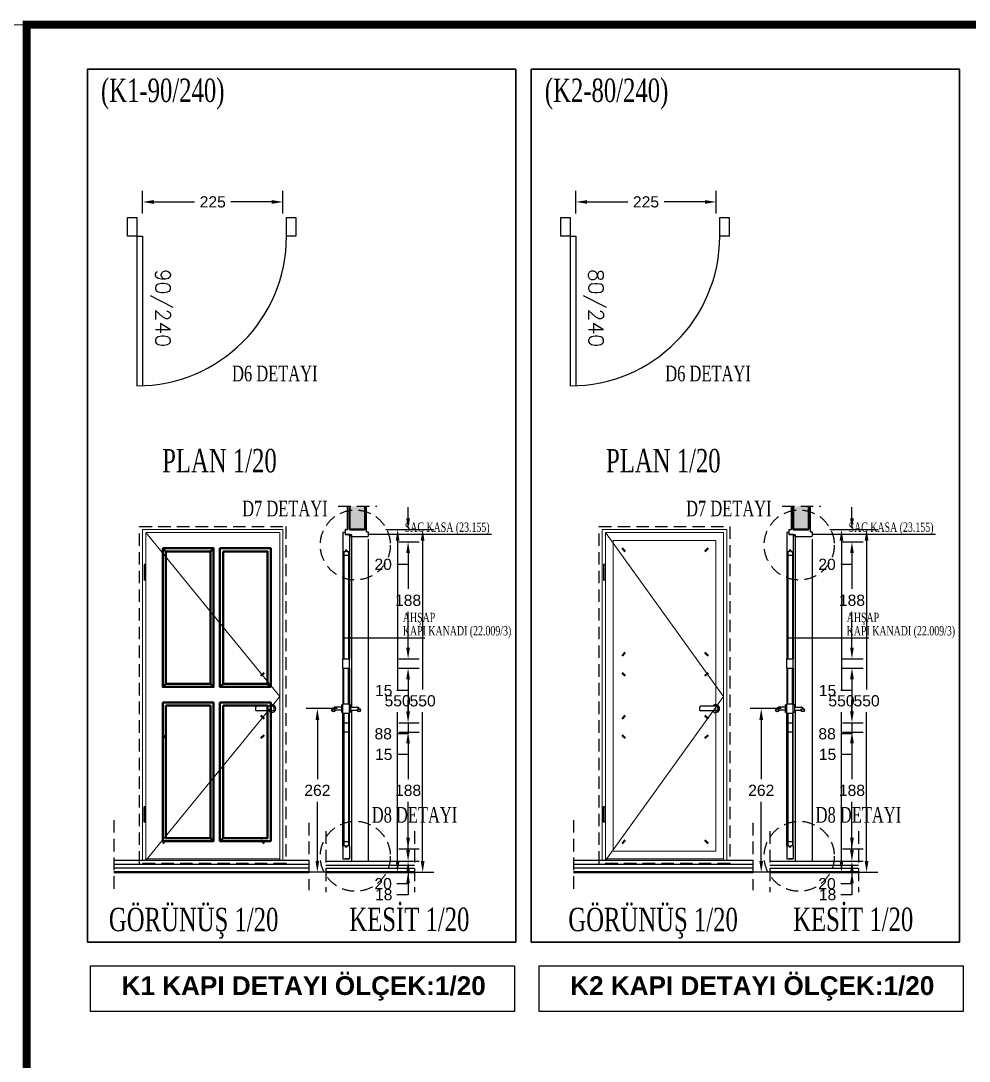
# Model space of a CAD drawing. Header units: millimetres. Extents: x 14753 to 45183, y 5640 to 19518.
# Drawn here: x 39026 to 40244, y 18182 to 19518 of the extents above; entities that cross this region are included whole.
import ezdxf
from ezdxf.enums import TextEntityAlignment as Align

# ---------------------------------------------------------------- set-up
doc = ezdxf.new("R2010")
doc.units = ezdxf.units.MM
doc.linetypes.add('HIDDEN', pattern=[0.375, 0.25, -0.125])
for name, color, linetype in [('5', 5, 'HIDDEN'), ('9', 9, 'Continuous'), ('AY', 7, 'Continuous'), ('HIDDE', 124, 'HIDDEN'), ('KAPEN', 3, 'Continuous'), ('kapı', 11, 'Continuous'), ('kesit3', 93, 'Continuous'), ('pencere', 2, 'Continuous'), ('s3', 253, 'Continuous'), ('seramik', 142, 'Continuous'), ('SIVA', 8, 'Continuous'), ('YAzı', 7, 'Continuous')]:
    doc.layers.add(name, color=color, linetype=linetype)
for name, color, linetype, lineweight in [('CERCEVE', 66, 'Continuous', 0), ('Kolon', 30, 'Continuous', 50), ('NOKTA', 30, 'Continuous', 0), ('OLCU', 8, 'Continuous', 25), ('TEFRIS', 253, 'Continuous', 5), ('Çerçeve', 158, 'Continuous', 50)]:
    doc.layers.add(name, color=color, linetype=linetype, lineweight=lineweight)
doc.styles.add('MTX03', font='arialbd.ttf')
doc.styles.add('OLCU', font='romans.shx')
doc.styles.add('ROMANTUR', font='times.ttf', dxfattribs={"width": 0.7})
doc.styles.get("Standard").update_dxf_attribs({"font": 'arial.ttf'})
doc.dimstyles.get("Standard").update_dxf_attribs({"dimtxt": 0.18, "dimasz": 0.18, "dimexe": 0.18, "dimexo": 0.0625, "dimgap": 0.09, "dimtad": 0, "dimtih": 1, "dimtoh": 1, "dimdec": 4, "dimzin": 0, "dimdsep": 46, "dimtxsty": 'Standard', "dimcen": 0.09, "dimadec": 0, "dimazin": 0, "dimtfac": 1, "dimtdec": 4, "dimtofl": 0, "dimtmove": 0, "dimatfit": 3, "dimfxl": 1, "dimtolj": 1, "dimtzin": 0, "dimarcsym": 0})

# ---------------------------------------------------------------- blocks, each defined once
blk = doc.blocks.new('*D529')
at = {"layer": 'Defpoints', "color": 0, "transparency": 16777216}
for p in [(18.235, 12.991), (15.985, 12.741), (18.235, 12.741)]:
    blk.add_point(p, dxfattribs=at)
at = {"layer": 'OLCU', "color": 0, "lineweight": -2, "transparency": 16777216}
for p, q in [((15.985, 12.803), (15.985, 13.171)), ((18.235, 12.803), (18.235, 13.171)), ((16.165, 12.991), (16.819, 12.991)), ((18.055, 12.991), (17.402, 12.991))]:
    blk.add_line(p, q, dxfattribs=at)
at = {"layer": 'OLCU', "color": 0, "transparency": 16777216}
for points in [[(16.165, 13.021), (16.165, 12.961), (15.985, 12.991)], [(18.055, 13.021), (18.055, 12.961), (18.235, 12.991)]]:
    blk.add_solid(points, dxfattribs=at)
at = {"layer": 'OLCU', "color": 5, "transparency": 16777216, "insert": (17.11, 12.991), "char_height": 0.18, "attachment_point": 5}
blk.add_mtext('\\A1;225', dxfattribs=at)
blk = doc.blocks.new('*D530')
at = {"layer": 'Defpoints', "color": 0, "transparency": 16777216}
for p in [(19.341, 4.86), (18.96, 2.235), (19.341, 2.235)]:
    blk.add_point(p, dxfattribs=at)
at = {"layer": 'OLCU', "color": 0, "lineweight": -2, "transparency": 16777216}
for p, q in [((19.278, 4.86), (18.78, 4.86)), ((18.96, 4.68), (18.96, 3.73)), ((18.96, 2.415), (18.96, 3.366)), ((19.278, 2.235), (18.78, 2.235))]:
    blk.add_line(p, q, dxfattribs=at)
at = {"layer": 'OLCU', "color": 0, "transparency": 16777216}
for points in [[(18.93, 4.68), (18.99, 4.68), (18.96, 4.86)], [(18.93, 2.415), (18.99, 2.415), (18.96, 2.235)]]:
    blk.add_solid(points, dxfattribs=at)
at = {"layer": 'OLCU', "color": 5, "transparency": 16777216, "insert": (18.96, 3.548), "char_height": 0.18, "attachment_point": 5}
blk.add_mtext('\\A1;262', dxfattribs=at)
blk = doc.blocks.new('*D531')
at = {"layer": 'Defpoints', "color": 0, "transparency": 16777216}
for p in [(20.204, 7.735), (20.204, 7.535), (20.416, 7.535)]:
    blk.add_point(p, dxfattribs=at)
at = {"layer": 'OLCU', "color": 0, "lineweight": -2, "transparency": 16777216}
for p, q in [((20.416, 7.915), (20.416, 8.095)), ((20.266, 7.735), (20.596, 7.735)), ((20.266, 7.535), (20.596, 7.535)), ((20.416, 7.355), (20.416, 7.175)), ((20.416, 7.175), (20.236, 7.175))]:
    blk.add_line(p, q, dxfattribs=at)
at = {"layer": 'OLCU', "color": 0, "transparency": 16777216}
for points in [[(20.386, 7.915), (20.446, 7.915), (20.416, 7.735)], [(20.386, 7.355), (20.446, 7.355), (20.416, 7.535)]]:
    blk.add_solid(points, dxfattribs=at)
at = {"layer": 'OLCU', "color": 5, "transparency": 16777216, "insert": (20.016, 7.175), "char_height": 0.18, "attachment_point": 5}
blk.add_mtext('\\A1;20', dxfattribs=at)
blk = doc.blocks.new('*D532')
at = {"layer": 'Defpoints', "color": 0, "transparency": 16777216}
for p in [(20.204, 7.535), (20.204, 5.66), (20.416, 5.66)]:
    blk.add_point(p, dxfattribs=at)
at = {"layer": 'OLCU', "color": 0, "lineweight": -2, "transparency": 16777216}
for p, q in [((20.266, 7.535), (20.596, 7.535)), ((20.416, 7.355), (20.416, 6.78)), ((20.416, 5.84), (20.416, 6.416)), ((20.266, 5.66), (20.596, 5.66))]:
    blk.add_line(p, q, dxfattribs=at)
at = {"layer": 'OLCU', "color": 0, "transparency": 16777216}
for points in [[(20.386, 7.355), (20.446, 7.355), (20.416, 7.535)], [(20.386, 5.84), (20.446, 5.84), (20.416, 5.66)]]:
    blk.add_solid(points, dxfattribs=at)
at = {"layer": 'OLCU', "color": 5, "transparency": 16777216, "insert": (20.416, 6.598), "char_height": 0.18, "attachment_point": 5}
blk.add_mtext('\\A1;188', dxfattribs=at)
blk = doc.blocks.new('*D533')
at = {"layer": 'Defpoints', "color": 0, "transparency": 16777216}
for p in [(20.204, 5.51), (20.204, 4.635), (20.416, 4.635)]:
    blk.add_point(p, dxfattribs=at)
at = {"layer": 'OLCU', "color": 0, "lineweight": -2, "transparency": 16777216}
for p, q in [((20.266, 5.51), (20.596, 5.51)), ((20.416, 5.33), (20.416, 4.815)), ((20.266, 4.635), (20.596, 4.635)), ((20.416, 4.635), (20.416, 4.455)), ((20.416, 4.455), (20.236, 4.455))]:
    blk.add_line(p, q, dxfattribs=at)
at = {"layer": 'OLCU', "color": 0, "transparency": 16777216}
for points in [[(20.386, 5.33), (20.446, 5.33), (20.416, 5.51)], [(20.386, 4.815), (20.446, 4.815), (20.416, 4.635)]]:
    blk.add_solid(points, dxfattribs=at)
at = {"layer": 'OLCU', "color": 5, "transparency": 16777216, "insert": (20.017, 4.455), "char_height": 0.18, "attachment_point": 5}
blk.add_mtext('\\A1;88', dxfattribs=at)
blk = doc.blocks.new('*D534')
at = {"layer": 'Defpoints', "color": 0, "transparency": 16777216}
for p in [(20.204, 4.635), (20.204, 4.485), (20.416, 4.485)]:
    blk.add_point(p, dxfattribs=at)
at = {"layer": 'OLCU', "color": 0, "lineweight": -2, "transparency": 16777216}
for p, q in [((20.416, 4.815), (20.416, 4.995)), ((20.266, 4.635), (20.596, 4.635)), ((20.266, 4.485), (20.596, 4.485)), ((20.416, 4.305), (20.416, 4.125)), ((20.416, 4.125), (20.236, 4.125))]:
    blk.add_line(p, q, dxfattribs=at)
at = {"layer": 'OLCU', "color": 0, "transparency": 16777216}
for points in [[(20.386, 4.815), (20.446, 4.815), (20.416, 4.635)], [(20.386, 4.305), (20.446, 4.305), (20.416, 4.485)]]:
    blk.add_solid(points, dxfattribs=at)
at = {"layer": 'OLCU', "color": 5, "transparency": 16777216, "insert": (20.025, 4.125), "char_height": 0.18, "attachment_point": 5}
blk.add_mtext('\\A1;15', dxfattribs=at)
blk = doc.blocks.new('*D535')
at = {"layer": 'Defpoints', "color": 0, "transparency": 16777216}
for p in [(20.204, 4.485), (20.204, 2.61), (20.416, 2.61)]:
    blk.add_point(p, dxfattribs=at)
at = {"layer": 'OLCU', "color": 0, "lineweight": -2, "transparency": 16777216}
for p, q in [((20.266, 4.485), (20.596, 4.485)), ((20.416, 4.305), (20.416, 3.73)), ((20.416, 2.79), (20.416, 3.366)), ((20.266, 2.61), (20.596, 2.61))]:
    blk.add_line(p, q, dxfattribs=at)
at = {"layer": 'OLCU', "color": 0, "transparency": 16777216}
for points in [[(20.386, 4.305), (20.446, 4.305), (20.416, 4.485)], [(20.386, 2.79), (20.446, 2.79), (20.416, 2.61)]]:
    blk.add_solid(points, dxfattribs=at)
at = {"layer": 'OLCU', "color": 5, "transparency": 16777216, "insert": (20.416, 3.548), "char_height": 0.18, "attachment_point": 5}
blk.add_mtext('\\A1;188', dxfattribs=at)
blk = doc.blocks.new('*D536')
at = {"layer": 'Defpoints', "color": 0, "transparency": 16777216}
for p in [(20.204, 2.41), (20.204, 2.235), (20.416, 2.235)]:
    blk.add_point(p, dxfattribs=at)
at = {"layer": 'OLCU', "color": 0, "lineweight": -2, "transparency": 16777216}
for p, q in [((20.416, 2.59), (20.416, 2.77)), ((20.266, 2.41), (20.596, 2.41)), ((20.266, 2.235), (20.596, 2.235)), ((20.416, 2.055), (20.416, 1.875)), ((20.416, 1.875), (20.236, 1.875))]:
    blk.add_line(p, q, dxfattribs=at)
at = {"layer": 'OLCU', "color": 0, "transparency": 16777216}
for points in [[(20.386, 2.59), (20.446, 2.59), (20.416, 2.41)], [(20.386, 2.055), (20.446, 2.055), (20.416, 2.235)]]:
    blk.add_solid(points, dxfattribs=at)
at = {"layer": 'OLCU', "color": 5, "transparency": 16777216, "insert": (20.025, 1.875), "char_height": 0.18, "attachment_point": 5}
blk.add_mtext('\\A1;18', dxfattribs=at)
blk = doc.blocks.new('*D537')
at = {"layer": 'Defpoints', "color": 0, "transparency": 16777216}
for p in [(20.204, 7.735), (20.204, 2.235), (20.651, 2.235)]:
    blk.add_point(p, dxfattribs=at)
at = {"layer": 'OLCU', "color": 0, "lineweight": -2, "transparency": 16777216}
for p, q in [((20.266, 7.735), (20.831, 7.735)), ((20.651, 7.555), (20.651, 5.167)), ((20.651, 2.415), (20.651, 4.803)), ((20.266, 2.235), (20.831, 2.235))]:
    blk.add_line(p, q, dxfattribs=at)
at = {"layer": 'OLCU', "color": 0, "transparency": 16777216}
for points in [[(20.621, 7.555), (20.681, 7.555), (20.651, 7.735)], [(20.621, 2.415), (20.681, 2.415), (20.651, 2.235)]]:
    blk.add_solid(points, dxfattribs=at)
at = {"layer": 'OLCU', "color": 5, "transparency": 16777216, "insert": (20.651, 4.985), "char_height": 0.18, "attachment_point": 5}
blk.add_mtext('\\A1;550', dxfattribs=at)
blk = doc.blocks.new('*D538')
at = {"layer": 'Defpoints', "color": 0, "transparency": 16777216}
for p in [(20.204, 2.61), (20.204, 2.41), (20.416, 2.41)]:
    blk.add_point(p, dxfattribs=at)
at = {"layer": 'OLCU', "color": 0, "lineweight": -2, "transparency": 16777216}
for p, q in [((20.416, 2.79), (20.416, 2.97)), ((20.266, 2.61), (20.596, 2.61)), ((20.266, 2.41), (20.596, 2.41)), ((20.416, 2.23), (20.416, 2.05)), ((20.416, 2.05), (20.236, 2.05))]:
    blk.add_line(p, q, dxfattribs=at)
at = {"layer": 'OLCU', "color": 0, "transparency": 16777216}
for points in [[(20.386, 2.79), (20.446, 2.79), (20.416, 2.61)], [(20.386, 2.23), (20.446, 2.23), (20.416, 2.41)]]:
    blk.add_solid(points, dxfattribs=at)
at = {"layer": 'OLCU', "color": 5, "transparency": 16777216, "insert": (20.016, 2.05), "char_height": 0.18, "attachment_point": 5}
blk.add_mtext('\\A1;20', dxfattribs=at)
blk = doc.blocks.new('*D539')
at = {"layer": 'Defpoints', "color": 0, "transparency": 16777216}
for p in [(20.204, 5.66), (20.204, 5.51), (20.416, 5.51)]:
    blk.add_point(p, dxfattribs=at)
at = {"layer": 'OLCU', "color": 0, "lineweight": -2, "transparency": 16777216}
for p, q in [((20.416, 5.84), (20.416, 6.02)), ((20.266, 5.66), (20.596, 5.66)), ((20.266, 5.51), (20.596, 5.51)), ((20.416, 5.33), (20.416, 5.15)), ((20.416, 5.15), (20.236, 5.15))]:
    blk.add_line(p, q, dxfattribs=at)
at = {"layer": 'OLCU', "color": 0, "transparency": 16777216}
for points in [[(20.386, 5.84), (20.446, 5.84), (20.416, 5.66)], [(20.386, 5.33), (20.446, 5.33), (20.416, 5.51)]]:
    blk.add_solid(points, dxfattribs=at)
at = {"layer": 'OLCU', "color": 5, "transparency": 16777216, "insert": (20.025, 5.15), "char_height": 0.18, "attachment_point": 5}
blk.add_mtext('\\A1;15', dxfattribs=at)
blk = doc.blocks.new('*D540')
at = {"layer": 'Defpoints', "color": 0, "transparency": 16777216}
for p in [(12.216, 4.86), (11.836, 2.235), (12.216, 2.235)]:
    blk.add_point(p, dxfattribs=at)
at = {"layer": 'OLCU', "color": 0, "lineweight": -2, "transparency": 16777216}
for p, q in [((12.154, 4.86), (11.656, 4.86)), ((11.836, 4.68), (11.836, 3.73)), ((11.836, 2.415), (11.836, 3.366)), ((12.154, 2.235), (11.656, 2.235))]:
    blk.add_line(p, q, dxfattribs=at)
at = {"layer": 'OLCU', "color": 0, "transparency": 16777216}
for points in [[(11.806, 4.68), (11.866, 4.68), (11.836, 4.86)], [(11.806, 2.415), (11.866, 2.415), (11.836, 2.235)]]:
    blk.add_solid(points, dxfattribs=at)
at = {"layer": 'OLCU', "color": 5, "transparency": 16777216, "insert": (11.836, 3.548), "char_height": 0.18, "attachment_point": 5}
blk.add_mtext('\\A1;262', dxfattribs=at)
blk = doc.blocks.new('*D541')
at = {"layer": 'Defpoints', "color": 0, "transparency": 16777216}
for p in [(13.079, 7.735), (13.079, 7.535), (13.292, 7.535)]:
    blk.add_point(p, dxfattribs=at)
at = {"layer": 'OLCU', "color": 0, "lineweight": -2, "transparency": 16777216}
for p, q in [((13.292, 7.915), (13.292, 8.095)), ((13.142, 7.735), (13.472, 7.735)), ((13.142, 7.535), (13.472, 7.535)), ((13.292, 7.355), (13.292, 7.175)), ((13.292, 7.175), (13.112, 7.175))]:
    blk.add_line(p, q, dxfattribs=at)
at = {"layer": 'OLCU', "color": 0, "transparency": 16777216}
for points in [[(13.262, 7.915), (13.322, 7.915), (13.292, 7.735)], [(13.262, 7.355), (13.322, 7.355), (13.292, 7.535)]]:
    blk.add_solid(points, dxfattribs=at)
at = {"layer": 'OLCU', "color": 5, "transparency": 16777216, "insert": (12.892, 7.175), "char_height": 0.18, "attachment_point": 5}
blk.add_mtext('\\A1;20', dxfattribs=at)
blk = doc.blocks.new('*D542')
at = {"layer": 'Defpoints', "color": 0, "transparency": 16777216}
for p in [(13.079, 7.535), (13.079, 5.66), (13.292, 5.66)]:
    blk.add_point(p, dxfattribs=at)
at = {"layer": 'OLCU', "color": 0, "lineweight": -2, "transparency": 16777216}
for p, q in [((13.142, 7.535), (13.472, 7.535)), ((13.292, 7.355), (13.292, 6.78)), ((13.292, 5.84), (13.292, 6.416)), ((13.142, 5.66), (13.472, 5.66))]:
    blk.add_line(p, q, dxfattribs=at)
at = {"layer": 'OLCU', "color": 0, "transparency": 16777216}
for points in [[(13.262, 7.355), (13.322, 7.355), (13.292, 7.535)], [(13.262, 5.84), (13.322, 5.84), (13.292, 5.66)]]:
    blk.add_solid(points, dxfattribs=at)
at = {"layer": 'OLCU', "color": 5, "transparency": 16777216, "insert": (13.292, 6.598), "char_height": 0.18, "attachment_point": 5}
blk.add_mtext('\\A1;188', dxfattribs=at)
blk = doc.blocks.new('*D543')
at = {"layer": 'Defpoints', "color": 0, "transparency": 16777216}
for p in [(13.079, 5.51), (13.079, 4.635), (13.292, 4.635)]:
    blk.add_point(p, dxfattribs=at)
at = {"layer": 'OLCU', "color": 0, "lineweight": -2, "transparency": 16777216}
for p, q in [((13.142, 5.51), (13.472, 5.51)), ((13.292, 5.33), (13.292, 4.815)), ((13.142, 4.635), (13.472, 4.635)), ((13.292, 4.635), (13.292, 4.455)), ((13.292, 4.455), (13.112, 4.455))]:
    blk.add_line(p, q, dxfattribs=at)
at = {"layer": 'OLCU', "color": 0, "transparency": 16777216}
for points in [[(13.262, 5.33), (13.322, 5.33), (13.292, 5.51)], [(13.262, 4.815), (13.322, 4.815), (13.292, 4.635)]]:
    blk.add_solid(points, dxfattribs=at)
at = {"layer": 'OLCU', "color": 5, "transparency": 16777216, "insert": (12.893, 4.455), "char_height": 0.18, "attachment_point": 5}
blk.add_mtext('\\A1;88', dxfattribs=at)
blk = doc.blocks.new('*D544')
at = {"layer": 'Defpoints', "color": 0, "transparency": 16777216}
for p in [(13.079, 4.635), (13.079, 4.485), (13.292, 4.485)]:
    blk.add_point(p, dxfattribs=at)
at = {"layer": 'OLCU', "color": 0, "lineweight": -2, "transparency": 16777216}
for p, q in [((13.292, 4.815), (13.292, 4.995)), ((13.142, 4.635), (13.472, 4.635)), ((13.142, 4.485), (13.472, 4.485)), ((13.292, 4.305), (13.292, 4.125)), ((13.292, 4.125), (13.112, 4.125))]:
    blk.add_line(p, q, dxfattribs=at)
at = {"layer": 'OLCU', "color": 0, "transparency": 16777216}
for points in [[(13.262, 4.815), (13.322, 4.815), (13.292, 4.635)], [(13.262, 4.305), (13.322, 4.305), (13.292, 4.485)]]:
    blk.add_solid(points, dxfattribs=at)
at = {"layer": 'OLCU', "color": 5, "transparency": 16777216, "insert": (12.901, 4.125), "char_height": 0.18, "attachment_point": 5}
blk.add_mtext('\\A1;15', dxfattribs=at)
blk = doc.blocks.new('*D545')
at = {"layer": 'Defpoints', "color": 0, "transparency": 16777216}
for p in [(13.079, 4.485), (13.079, 2.61), (13.292, 2.61)]:
    blk.add_point(p, dxfattribs=at)
at = {"layer": 'OLCU', "color": 0, "lineweight": -2, "transparency": 16777216}
for p, q in [((13.142, 4.485), (13.472, 4.485)), ((13.292, 4.305), (13.292, 3.73)), ((13.292, 2.79), (13.292, 3.366)), ((13.142, 2.61), (13.472, 2.61))]:
    blk.add_line(p, q, dxfattribs=at)
at = {"layer": 'OLCU', "color": 0, "transparency": 16777216}
for points in [[(13.262, 4.305), (13.322, 4.305), (13.292, 4.485)], [(13.262, 2.79), (13.322, 2.79), (13.292, 2.61)]]:
    blk.add_solid(points, dxfattribs=at)
at = {"layer": 'OLCU', "color": 5, "transparency": 16777216, "insert": (13.292, 3.548), "char_height": 0.18, "attachment_point": 5}
blk.add_mtext('\\A1;188', dxfattribs=at)
blk = doc.blocks.new('*D546')
at = {"layer": 'Defpoints', "color": 0, "transparency": 16777216}
for p in [(13.079, 2.41), (13.079, 2.235), (13.292, 2.235)]:
    blk.add_point(p, dxfattribs=at)
at = {"layer": 'OLCU', "color": 0, "lineweight": -2, "transparency": 16777216}
for p, q in [((13.292, 2.59), (13.292, 2.77)), ((13.142, 2.41), (13.472, 2.41)), ((13.142, 2.235), (13.472, 2.235)), ((13.292, 2.055), (13.292, 1.875)), ((13.292, 1.875), (13.112, 1.875))]:
    blk.add_line(p, q, dxfattribs=at)
at = {"layer": 'OLCU', "color": 0, "transparency": 16777216}
for points in [[(13.262, 2.59), (13.322, 2.59), (13.292, 2.41)], [(13.262, 2.055), (13.322, 2.055), (13.292, 2.235)]]:
    blk.add_solid(points, dxfattribs=at)
at = {"layer": 'OLCU', "color": 5, "transparency": 16777216, "insert": (12.901, 1.875), "char_height": 0.18, "attachment_point": 5}
blk.add_mtext('\\A1;18', dxfattribs=at)
blk = doc.blocks.new('*D547')
at = {"layer": 'Defpoints', "color": 0, "transparency": 16777216}
for p in [(13.079, 7.735), (13.079, 2.235), (13.526, 2.235)]:
    blk.add_point(p, dxfattribs=at)
at = {"layer": 'OLCU', "color": 0, "lineweight": -2, "transparency": 16777216}
for p, q in [((13.142, 7.735), (13.706, 7.735)), ((13.526, 7.555), (13.526, 5.167)), ((13.526, 2.415), (13.526, 4.803)), ((13.142, 2.235), (13.706, 2.235))]:
    blk.add_line(p, q, dxfattribs=at)
at = {"layer": 'OLCU', "color": 0, "transparency": 16777216}
for points in [[(13.496, 7.555), (13.556, 7.555), (13.526, 7.735)], [(13.496, 2.415), (13.556, 2.415), (13.526, 2.235)]]:
    blk.add_solid(points, dxfattribs=at)
at = {"layer": 'OLCU', "color": 5, "transparency": 16777216, "insert": (13.526, 4.985), "char_height": 0.18, "attachment_point": 5}
blk.add_mtext('\\A1;550', dxfattribs=at)
blk = doc.blocks.new('*D548')
at = {"layer": 'Defpoints', "color": 0, "transparency": 16777216}
for p in [(13.079, 2.61), (13.079, 2.41), (13.292, 2.41)]:
    blk.add_point(p, dxfattribs=at)
at = {"layer": 'OLCU', "color": 0, "lineweight": -2, "transparency": 16777216}
for p, q in [((13.292, 2.79), (13.292, 2.97)), ((13.142, 2.61), (13.472, 2.61)), ((13.142, 2.41), (13.472, 2.41)), ((13.292, 2.23), (13.292, 2.05)), ((13.292, 2.05), (13.112, 2.05))]:
    blk.add_line(p, q, dxfattribs=at)
at = {"layer": 'OLCU', "color": 0, "transparency": 16777216}
for points in [[(13.262, 2.79), (13.322, 2.79), (13.292, 2.61)], [(13.262, 2.23), (13.322, 2.23), (13.292, 2.41)]]:
    blk.add_solid(points, dxfattribs=at)
at = {"layer": 'OLCU', "color": 5, "transparency": 16777216, "insert": (12.892, 2.05), "char_height": 0.18, "attachment_point": 5}
blk.add_mtext('\\A1;20', dxfattribs=at)
blk = doc.blocks.new('*D549')
at = {"layer": 'Defpoints', "color": 0, "transparency": 16777216}
for p in [(13.079, 5.66), (13.079, 5.51), (13.292, 5.51)]:
    blk.add_point(p, dxfattribs=at)
at = {"layer": 'OLCU', "color": 0, "lineweight": -2, "transparency": 16777216}
for p, q in [((13.292, 5.84), (13.292, 6.02)), ((13.142, 5.66), (13.472, 5.66)), ((13.142, 5.51), (13.472, 5.51)), ((13.292, 5.33), (13.292, 5.15)), ((13.292, 5.15), (13.112, 5.15))]:
    blk.add_line(p, q, dxfattribs=at)
at = {"layer": 'OLCU', "color": 0, "transparency": 16777216}
for points in [[(13.262, 5.84), (13.322, 5.84), (13.292, 5.66)], [(13.262, 5.33), (13.322, 5.33), (13.292, 5.51)]]:
    blk.add_solid(points, dxfattribs=at)
at = {"layer": 'OLCU', "color": 5, "transparency": 16777216, "insert": (12.901, 5.15), "char_height": 0.18, "attachment_point": 5}
blk.add_mtext('\\A1;15', dxfattribs=at)
blk = doc.blocks.new('*D550')
at = {"layer": 'Defpoints', "color": 0, "transparency": 16777216}
for p in [(19.998, 7.735), (20.248, 7.735), (19.998, 2.235)]:
    blk.add_point(p, dxfattribs=at)
at = {"layer": 'OLCU', "color": 0, "lineweight": -2, "transparency": 16777216}
for p, q in [((20.061, 7.735), (20.428, 7.735)), ((20.248, 7.555), (20.248, 5.167)), ((20.248, 2.415), (20.248, 4.803)), ((20.061, 2.235), (20.428, 2.235))]:
    blk.add_line(p, q, dxfattribs=at)
at = {"layer": 'OLCU', "color": 0, "transparency": 16777216}
for points in [[(20.218, 7.555), (20.278, 7.555), (20.248, 7.735)], [(20.218, 2.415), (20.278, 2.415), (20.248, 2.235)]]:
    blk.add_solid(points, dxfattribs=at)
at = {"layer": 'OLCU', "color": 5, "transparency": 16777216, "insert": (20.248, 4.985), "char_height": 0.18, "attachment_point": 5}
blk.add_mtext('\\A1;550', dxfattribs=at)
blk = doc.blocks.new('*D527')
at = {"layer": 'Defpoints', "color": 0, "transparency": 16777216}
for p in [(12.874, 7.735), (13.124, 7.735), (12.874, 2.235)]:
    blk.add_point(p, dxfattribs=at)
at = {"layer": 'OLCU', "color": 0, "lineweight": -2, "transparency": 16777216}
for p, q in [((12.937, 7.735), (13.304, 7.735)), ((13.124, 7.555), (13.124, 5.167)), ((13.124, 2.415), (13.124, 4.803)), ((12.937, 2.235), (13.304, 2.235))]:
    blk.add_line(p, q, dxfattribs=at)
at = {"layer": 'OLCU', "color": 0, "transparency": 16777216}
for points in [[(13.094, 7.555), (13.154, 7.555), (13.124, 7.735)], [(13.094, 2.415), (13.154, 2.415), (13.124, 2.235)]]:
    blk.add_solid(points, dxfattribs=at)
at = {"layer": 'OLCU', "color": 5, "transparency": 16777216, "insert": (13.124, 4.985), "char_height": 0.18, "attachment_point": 5}
blk.add_mtext('\\A1;550', dxfattribs=at)
blk = doc.blocks.new('*D528')
at = {"layer": 'Defpoints', "color": 0, "transparency": 16777216}
for p in [(11.282, 12.991), (9.032, 12.741), (11.282, 12.741)]:
    blk.add_point(p, dxfattribs=at)
at = {"layer": 'OLCU', "color": 0, "lineweight": -2, "transparency": 16777216}
for p, q in [((9.032, 12.803), (9.032, 13.171)), ((11.282, 12.803), (11.282, 13.171)), ((9.212, 12.991), (9.866, 12.991)), ((11.102, 12.991), (10.449, 12.991))]:
    blk.add_line(p, q, dxfattribs=at)
at = {"layer": 'OLCU', "color": 0, "transparency": 16777216}
for points in [[(9.212, 13.021), (9.212, 12.961), (9.032, 12.991)], [(11.102, 13.021), (11.102, 12.961), (11.282, 12.991)]]:
    blk.add_solid(points, dxfattribs=at)
at = {"layer": 'OLCU', "color": 5, "transparency": 16777216, "insert": (10.157, 12.991), "char_height": 0.18, "attachment_point": 5}
blk.add_mtext('\\A1;225', dxfattribs=at)
blk = doc.blocks.new('90 lık kapı 2')
at = {"layer": 'kapı'}
for p, q in [((4417.29, 2446.43), (4417.29, 2526.37)), ((4420.24, 2446.43), (4420.24, 2526.43)), ((4335.24, 2436.43), (4335.24, 2446.43)), ((4335.24, 2446.43), (4340.24, 2446.43)), ((4340.24, 2446.43), (4340.24, 2436.43)), ((4420.24, 2446.43), (4417.29, 2446.43)), ((4420.24, 2436.43), (4420.24, 2446.43)), ((4420.24, 2446.43), (4425.24, 2446.43)), ((4425.24, 2446.43), (4425.24, 2436.43)), ((4340.24, 2436.43), (4335.24, 2436.43)), ((4425.24, 2436.43), (4420.24, 2436.43))]:
    blk.add_line(p, q, dxfattribs=at)
blk.add_arc((4420.24, 2446.43), 80, 90, 180, dxfattribs=at)
at = {"layer": 'kapı', "style": 'OLCU'}
blk.add_text('90/240', height=8, rotation=90, dxfattribs=at).set_placement((4410.36, 2463.91))
blk = doc.blocks.new('A$C65FC2E61')
at = {"layer": 's3'}
h = blk.add_hatch(color=256, dxfattribs=at)
h.dxf.hatch_style = 1
h.paths.add_polyline_path([(12.601, 7.735), (12.601, 8.108), (12.351, 8.108), (12.351, 7.735)])
h = blk.add_hatch(color=256, dxfattribs=at)
h.dxf.hatch_style = 1
h.paths.add_polyline_path([(19.725, 7.735), (19.725, 8.108), (19.475, 8.108), (19.475, 7.735)])
at = {"layer": '5', "color": 8, "linetype": 'ByBlock'}
for points in [[(8.193, 0.734), (15.001, 0.734), (15.001, 0), (8.193, 0)], [(15.394, 0.734), (22.202, 0.734), (22.202, 0), (15.394, 0)]]:
    blk.add_lwpolyline(points, close=True, dxfattribs=at)
at = {"layer": 'HIDDE', "ltscale": 0.8}
for p, q in [((12.171, 8.108), (12.792, 8.108)), ((19.295, 8.108), (19.916, 8.108)), ((8.571, 3.07), (8.571, 1.876)), ((11.7, 3.026), (11.7, 1.946)), ((15.945, 3.07), (15.945, 1.876)), ((18.824, 3.026), (18.824, 1.946)), ((11.974, 2.893), (11.974, 1.917)), ((13.397, 2.893), (13.397, 1.917)), ((19.098, 2.893), (19.098, 1.917)), ((20.522, 2.893), (20.522, 1.917))]:
    blk.add_line(p, q, dxfattribs=at)
for points in [[(8.982, 7.785), (11.332, 7.785), (11.332, 2.373), (8.982, 2.373)], [(16.357, 7.785), (18.457, 7.785), (18.457, 2.373), (16.357, 2.373)]]:
    blk.add_lwpolyline(points, close=True, dxfattribs=at)
for centre in [(12.445, 7.486), (19.57, 7.486), (12.445, 2.491), (19.57, 2.491)]:
    blk.add_circle(centre, 0.562, dxfattribs=at)
at = {"layer": 'KAPEN'}
for p, q in [((12.281, 7.684), (12.246, 7.684)), ((12.246, 7.684), (12.246, 7.378)), ((12.281, 7.729), (12.281, 7.659)), ((12.281, 7.684), (12.281, 7.653)), ((12.287, 7.735), (12.321, 7.735)), ((12.626, 7.698), (12.645, 7.698)), ((12.651, 7.692), (12.651, 7.629)), ((19.37, 7.684), (19.37, 7.378)), ((19.405, 7.684), (19.37, 7.684)), ((19.405, 7.729), (19.405, 7.659)), ((19.405, 7.684), (19.405, 7.653)), ((19.411, 7.735), (19.445, 7.735)), ((19.75, 7.698), (19.769, 7.698)), ((19.775, 7.692), (19.775, 7.629)), ((12.351, 7.653), (12.281, 7.653)), ((12.287, 7.653), (12.377, 7.653)), ((12.348, 7.644), (12.348, 7.638)), ((12.351, 7.653), (12.351, 7.378)), ((12.383, 7.623), (12.351, 7.63)), ((12.373, 7.628), (12.353, 7.632)), ((12.375, 7.65), (12.355, 7.65)), ((12.381, 7.644), (12.381, 7.634)), ((12.383, 7.647), (12.383, 7.623)), ((12.383, 7.623), (12.383, 4.885)), ((12.383, 7.623), (12.645, 7.623)), ((19.475, 7.653), (19.405, 7.653)), ((19.411, 7.653), (19.501, 7.653)), ((19.473, 7.644), (19.473, 7.638)), ((19.475, 7.653), (19.475, 7.378)), ((19.507, 7.623), (19.475, 7.63)), ((19.498, 7.628), (19.477, 7.632)), ((19.499, 7.65), (19.479, 7.65)), ((19.505, 7.644), (19.505, 7.634)), ((19.507, 7.647), (19.507, 7.623)), ((19.507, 7.623), (19.507, 4.885)), ((19.507, 7.623), (19.769, 7.623)), ((12.286, 7.378), (12.246, 7.378)), ((12.246, 7.378), (12.246, 5.66)), ((12.261, 7.378), (12.261, 5.66)), ((12.311, 7.403), (12.286, 7.403)), ((12.286, 7.403), (12.286, 7.378)), ((12.311, 7.403), (12.311, 7.378)), ((12.351, 7.378), (12.311, 7.378)), ((12.336, 7.378), (12.336, 5.66)), ((12.351, 7.378), (12.351, 5.66)), ((19.37, 7.378), (19.37, 5.66)), ((19.41, 7.378), (19.37, 7.378)), ((19.385, 7.378), (19.385, 5.66)), ((19.41, 7.403), (19.41, 7.378)), ((19.435, 7.403), (19.41, 7.403)), ((19.435, 7.403), (19.435, 7.378)), ((19.475, 7.378), (19.435, 7.378)), ((19.46, 7.378), (19.46, 5.66)), ((19.475, 7.378), (19.475, 5.66)), ((12.336, 7.315), (12.261, 7.315)), ((19.46, 7.315), (19.385, 7.315)), ((9.079, 7.172), (9.054, 7.172)), ((9.054, 7.172), (9.054, 6.922)), ((9.079, 7.172), (9.079, 6.922)), ((16.453, 7.172), (16.429, 7.172)), ((16.429, 7.172), (16.429, 6.922)), ((16.453, 7.172), (16.453, 6.922)), ((9.079, 6.922), (9.054, 6.922)), ((16.453, 6.922), (16.429, 6.922)), ((12.246, 5.511), (12.246, 5.66)), ((12.246, 5.66), (12.351, 5.66)), ((12.246, 5.511), (12.246, 4.935)), ((12.246, 5.511), (12.351, 5.511)), ((12.261, 4.936), (12.261, 5.511)), ((12.336, 4.936), (12.336, 5.511)), ((12.351, 5.511), (12.351, 5.66)), ((12.351, 5.511), (12.351, 4.935)), ((19.37, 5.511), (19.37, 5.66)), ((19.37, 5.66), (19.475, 5.66)), ((19.37, 5.511), (19.37, 4.935)), ((19.37, 5.511), (19.475, 5.511)), ((19.385, 4.936), (19.385, 5.511)), ((19.46, 4.936), (19.46, 5.511)), ((19.475, 5.511), (19.475, 5.66)), ((19.475, 5.511), (19.475, 4.935)), ((12.246, 4.786), (12.246, 4.935)), ((12.246, 4.935), (12.351, 4.935)), ((12.351, 4.786), (12.351, 4.935)), ((19.37, 4.786), (19.37, 4.935)), ((19.37, 4.935), (19.475, 4.935)), ((19.475, 4.786), (19.475, 4.935)), ((12.246, 4.786), (12.351, 4.786)), ((12.246, 2.66), (12.246, 4.786)), ((12.261, 4.785), (12.261, 2.723)), ((12.336, 4.785), (12.336, 2.723)), ((12.351, 2.66), (12.351, 4.786)), ((12.383, 4.835), (12.383, 2.423)), ((19.37, 4.786), (19.475, 4.786)), ((19.37, 2.66), (19.37, 4.786)), ((19.385, 4.785), (19.385, 2.723)), ((19.46, 4.785), (19.46, 2.723)), ((19.475, 2.66), (19.475, 4.786)), ((19.507, 4.835), (19.507, 2.423)), ((12.246, 4.486), (12.246, 4.635)), ((12.246, 4.635), (12.351, 4.635)), ((12.351, 4.486), (12.351, 4.635)), ((19.37, 4.486), (19.37, 4.635)), ((19.37, 4.635), (19.475, 4.635)), ((19.475, 4.486), (19.475, 4.635)), ((12.246, 4.486), (12.351, 4.486)), ((19.37, 4.486), (19.475, 4.486)), ((9.079, 3.286), (9.054, 3.286)), ((9.054, 3.036), (9.054, 3.286)), ((9.079, 3.036), (9.079, 3.286)), ((16.453, 3.286), (16.429, 3.286)), ((16.429, 3.036), (16.429, 3.286)), ((16.453, 3.036), (16.453, 3.286)), ((9.079, 3.036), (9.054, 3.036)), ((16.453, 3.036), (16.429, 3.036)), ((12.336, 2.723), (12.261, 2.723)), ((12.261, 2.723), (12.261, 2.66)), ((12.336, 2.723), (12.336, 2.66)), ((19.46, 2.723), (19.385, 2.723)), ((19.385, 2.723), (19.385, 2.66)), ((19.46, 2.723), (19.46, 2.66)), ((12.286, 2.66), (12.246, 2.66)), ((12.246, 2.66), (12.246, 2.448)), ((12.286, 2.635), (12.286, 2.66)), ((12.288, 2.638), (12.286, 2.641)), ((12.311, 2.635), (12.286, 2.635)), ((12.308, 2.638), (12.288, 2.638)), ((12.311, 2.641), (12.308, 2.638)), ((12.351, 2.66), (12.311, 2.66)), ((12.311, 2.635), (12.311, 2.66)), ((12.351, 2.66), (12.351, 2.448)), ((19.41, 2.66), (19.37, 2.66)), ((19.37, 2.66), (19.37, 2.448)), ((19.41, 2.635), (19.41, 2.66)), ((19.412, 2.638), (19.41, 2.641)), ((19.435, 2.635), (19.41, 2.635)), ((19.432, 2.638), (19.412, 2.638)), ((19.435, 2.641), (19.432, 2.638)), ((19.475, 2.66), (19.435, 2.66)), ((19.435, 2.635), (19.435, 2.66)), ((19.475, 2.66), (19.475, 2.448)), ((12.246, 2.448), (12.351, 2.448)), ((12.351, 2.448), (12.281, 2.448)), ((19.37, 2.448), (19.475, 2.448)), ((19.475, 2.448), (19.405, 2.448))]:
    blk.add_line(p, q, dxfattribs=at)
for centre, start, end in [((12.287, 7.729), 90, 180), ((12.645, 7.692), 0, 90), ((19.411, 7.729), 90, 180), ((19.769, 7.692), 0, 90), ((12.287, 7.659), 180, 270), ((12.355, 7.644), 90, 180), ((12.355, 7.638), 180, 257.0054), ((12.375, 7.634), 257.0054, 0), ((12.375, 7.644), 0, 90), ((12.377, 7.647), 0, 90), ((12.645, 7.629), 270, 0), ((19.411, 7.659), 180, 270), ((19.479, 7.644), 90, 180), ((19.479, 7.638), 180, 257.0054), ((19.499, 7.634), 257.0054, 0), ((19.499, 7.644), 0, 90), ((19.501, 7.647), 0, 90), ((19.769, 7.629), 270, 0)]:
    blk.add_arc(centre, 0.00625, start, end, dxfattribs=at)
at = {"layer": 'kapı'}
for p, q in [((15.744, 12.441), (15.744, 12.741)), ((15.744, 12.741), (15.894, 12.741)), ((15.894, 12.741), (15.894, 12.441)), ((18.294, 12.441), (18.294, 12.741)), ((18.294, 12.741), (18.444, 12.741)), ((18.444, 12.741), (18.444, 12.441)), ((15.894, 12.441), (15.744, 12.441)), ((15.894, 12.441), (15.982, 12.441)), ((15.894, 12.441), (15.894, 10.041)), ((15.982, 12.441), (15.982, 10.042)), ((18.444, 12.441), (18.294, 12.441))]:
    blk.add_line(p, q, dxfattribs=at)
blk.add_arc((15.894, 12.441), 2.4, 270, 0, dxfattribs=at)
at = {"layer": 'Kolon'}
for p, q in [((12.351, 7.735), (12.351, 8.108)), ((12.601, 8.108), (12.601, 7.735)), ((19.475, 7.735), (19.475, 8.108)), ((19.725, 8.108), (19.725, 7.735)), ((12.351, 7.735), (12.601, 7.735)), ((19.475, 7.735), (19.725, 7.735)), ((11.7, 2.235), (8.571, 2.235)), ((11.974, 2.235), (13.397, 2.235)), ((11.974, 2.235), (13.397, 2.235)), ((18.824, 2.235), (15.945, 2.235)), ((19.098, 2.235), (20.522, 2.235)), ((19.098, 2.235), (20.522, 2.235))]:
    blk.add_line(p, q, dxfattribs=at)
at = {"layer": 'NOKTA'}
for p, q in [((9.084, 7.684), (11.231, 5.053)), ((16.458, 7.684), (18.356, 5.053)), ((11.231, 5.053), (9.084, 2.423)), ((18.356, 5.053), (16.458, 2.423))]:
    blk.add_line(p, q, dxfattribs=at)
at = {"layer": 'OLCU'}
for p, q in [((10.843, 4.873), (10.843, 4.848)), ((11.118, 4.898), (10.868, 4.898)), ((11.143, 4.848), (11.143, 4.873)), ((12.087, 4.865), (12.101, 4.878)), ((12.228, 4.885), (12.118, 4.885)), ((12.228, 4.798), (12.228, 4.923)), ((12.246, 4.923), (12.228, 4.923)), ((12.368, 4.923), (12.351, 4.923)), ((12.368, 4.923), (12.368, 4.798)), ((12.368, 4.885), (12.478, 4.885)), ((12.509, 4.865), (12.496, 4.878)), ((17.967, 4.873), (17.967, 4.848)), ((18.242, 4.898), (17.992, 4.898)), ((18.267, 4.848), (18.267, 4.873)), ((19.212, 4.865), (19.225, 4.878)), ((19.352, 4.885), (19.242, 4.885)), ((19.352, 4.798), (19.352, 4.923)), ((19.37, 4.923), (19.352, 4.923)), ((19.492, 4.923), (19.475, 4.923)), ((19.492, 4.923), (19.492, 4.798)), ((19.492, 4.885), (19.602, 4.885)), ((19.633, 4.865), (19.62, 4.878)), ((11.118, 4.823), (10.868, 4.823)), ((12.123, 4.829), (12.125, 4.832)), ((12.228, 4.835), (12.134, 4.835)), ((12.246, 4.798), (12.228, 4.798)), ((12.368, 4.798), (12.351, 4.798)), ((12.368, 4.835), (12.463, 4.835)), ((12.474, 4.829), (12.472, 4.832)), ((18.242, 4.823), (17.992, 4.823)), ((19.247, 4.829), (19.249, 4.832)), ((19.352, 4.835), (19.258, 4.835)), ((19.37, 4.798), (19.352, 4.798)), ((19.492, 4.798), (19.475, 4.798)), ((19.492, 4.835), (19.587, 4.835)), ((19.598, 4.829), (19.596, 4.832))]:
    blk.add_line(p, q, dxfattribs=at)
for centre, radius in [((12.093, 4.835), 0.0275), ((12.093, 4.835), 0.02), ((12.503, 4.835), 0.0275), ((12.503, 4.835), 0.02), ((19.217, 4.835), 0.0275), ((19.217, 4.835), 0.02), ((19.627, 4.835), 0.0275), ((19.627, 4.835), 0.02)]:
    blk.add_circle(centre, radius, dxfattribs=at)
for centre, radius, start, end in [((10.868, 4.873), 0.025, 90, 180), ((10.868, 4.848), 0.025, 180, 270), ((11.106, 4.86), 0.0621, 217.1553, 142.8447), ((11.118, 4.873), 0.025, 0, 90), ((11.118, 4.848), 0.025, 270, 0), ((12.118, 4.86), 0.025, 90, 135), ((12.478, 4.86), 0.025, 45, 90), ((17.992, 4.873), 0.025, 90, 180), ((17.992, 4.848), 0.025, 180, 270), ((18.23, 4.86), 0.0621, 217.1553, 142.8447), ((18.242, 4.873), 0.025, 0, 90), ((18.242, 4.848), 0.025, 270, 0), ((19.242, 4.86), 0.025, 90, 135), ((19.602, 4.86), 0.025, 45, 90), ((12.134, 4.823), 0.0125, 90, 135), ((12.463, 4.823), 0.0125, 45, 90), ((19.258, 4.823), 0.0125, 90, 135), ((19.587, 4.823), 0.0125, 45, 90)]:
    blk.add_arc(centre, radius, start, end, dxfattribs=at)
at = {"layer": 'seramik'}
for p, q in [((11.7, 2.423), (8.571, 2.423)), ((11.7, 2.36), (8.571, 2.36)), ((11.974, 2.41), (13.397, 2.41)), ((11.974, 2.41), (13.397, 2.41)), ((11.974, 2.348), (13.397, 2.348)), ((11.974, 2.348), (13.397, 2.348)), ((18.824, 2.423), (15.945, 2.423)), ((18.824, 2.36), (15.945, 2.36)), ((19.098, 2.41), (20.522, 2.41)), ((19.098, 2.41), (20.522, 2.41)), ((19.098, 2.348), (20.522, 2.348)), ((19.098, 2.348), (20.522, 2.348)), ((11.7, 2.298), (8.571, 2.298)), ((11.974, 2.298), (13.397, 2.298)), ((11.974, 2.298), (13.397, 2.298)), ((18.824, 2.298), (15.945, 2.298)), ((19.098, 2.298), (20.522, 2.298)), ((19.098, 2.298), (20.522, 2.298))]:
    blk.add_line(p, q, dxfattribs=at)
at = {"layer": 'SIVA'}
for p, q in [((12.321, 7.735), (12.321, 8.108)), ((12.626, 7.698), (12.626, 8.108)), ((19.445, 7.735), (19.445, 8.108)), ((19.75, 7.698), (19.75, 8.108)), ((12.651, 7.58), (12.651, 2.423)), ((19.775, 7.58), (19.775, 2.423))]:
    blk.add_line(p, q, dxfattribs=at)
at = {"layer": 'TEFRIS', "color": 3}
for p, q in [((9.032, 2.423), (9.032, 7.735)), ((11.282, 7.735), (9.032, 7.735)), ((9.084, 7.684), (9.084, 2.423)), ((11.231, 7.684), (9.084, 7.684)), ((11.231, 7.684), (11.231, 2.423)), ((11.282, 2.423), (11.282, 7.735)), ((16.407, 2.423), (16.407, 7.735)), ((18.407, 7.735), (16.407, 7.735)), ((16.458, 7.684), (16.458, 2.423)), ((18.356, 7.684), (16.458, 7.684)), ((18.356, 7.684), (18.356, 2.423)), ((18.407, 2.423), (18.407, 7.735)), ((16.583, 7.559), (16.583, 2.573)), ((18.231, 7.559), (16.583, 7.559)), ((18.231, 7.559), (18.231, 2.573)), ((18.231, 2.573), (16.583, 2.573)), ((11.231, 2.448), (9.084, 2.448)), ((18.356, 2.448), (16.458, 2.448))]:
    blk.add_line(p, q, dxfattribs=at)
at = {"layer": 'YAzı'}
for p, q in [((12.651, 7.66), (14.633, 7.66)), ((12.651, 7.66), (13.644, 7.66)), ((19.775, 7.66), (21.757, 7.66)), ((19.775, 7.66), (20.768, 7.66)), ((12.246, 5.999), (13.561, 5.999)), ((19.37, 5.999), (20.685, 5.999))]:
    blk.add_line(p, q, dxfattribs=at)
at = {"layer": 'Çerçeve'}
for p, q in [((9.354, 7.434), (9.404, 7.384)), ((10.119, 7.384), (10.169, 7.434)), ((16.728, 7.434), (16.778, 7.384)), ((18.056, 7.384), (18.106, 7.434)), ((16.728, 5.71), (16.778, 5.76)), ((18.056, 5.76), (18.106, 5.71)), ((10.931, 5.384), (10.981, 5.434)), ((16.728, 5.434), (16.778, 5.384)), ((18.056, 5.384), (18.106, 5.434)), ((9.354, 5.21), (9.404, 5.26)), ((10.119, 5.26), (10.169, 5.21)), ((10.273, 5.21), (10.323, 5.26)), ((11.037, 5.26), (11.087, 5.21)), ((10.931, 4.748), (10.981, 4.698)), ((16.728, 4.698), (16.778, 4.748)), ((18.056, 4.748), (18.106, 4.698)), ((9.354, 4.435), (9.404, 4.385)), ((10.931, 4.385), (10.981, 4.435)), ((16.728, 4.435), (16.778, 4.385)), ((18.056, 4.385), (18.106, 4.435)), ((9.354, 2.698), (9.404, 2.748)), ((10.119, 2.784), (10.169, 2.734)), ((10.273, 2.734), (10.323, 2.784)), ((10.931, 2.748), (10.981, 2.698)), ((16.728, 2.698), (16.778, 2.748)), ((18.056, 2.748), (18.106, 2.698))]:
    blk.add_line(p, q, dxfattribs=at)
at = {"layer": 'Çerçeve', "color": 2, "lineweight": 35}
for points in [[(15.02, 1.115), (8.146, 1.115), (8.146, 15.12), (15.02, 15.12)], [(22.144, 1.115), (15.27, 1.115), (15.27, 15.12), (22.144, 15.12)]]:
    blk.add_lwpolyline(points, close=True, dxfattribs=at)
at = {"layer": 'Çerçeve', "color": 5}
for points in [[(9.354, 7.434), (10.169, 7.434), (10.169, 5.21), (9.354, 5.21)], [(9.404, 7.384), (10.119, 7.384), (10.119, 5.26), (9.404, 5.26)], [(10.273, 7.434), (11.087, 7.434), (11.087, 5.21), (10.273, 5.21)], [(10.323, 7.384), (11.037, 7.384), (11.037, 5.26), (10.323, 5.26)], [(9.354, 4.958), (10.169, 4.958), (10.169, 2.734), (9.354, 2.734)], [(9.404, 4.908), (10.119, 4.908), (10.119, 2.784), (9.404, 2.784)], [(10.273, 4.958), (11.087, 4.958), (11.087, 2.734), (10.273, 2.734)], [(10.323, 4.908), (11.037, 4.908), (11.037, 2.784), (10.323, 2.784)]]:
    blk.add_lwpolyline(points, close=True, dxfattribs=at)
at = {"layer": 'pencere', "xscale": 0.03, "yscale": 0.03, "zscale": 0.03, "rotation": 180}
blk.add_blockref('90 lık kapı 2', (141.548, 85.834), dxfattribs=at)
at = {"layer": 'AY', "style": 'MTX03'}
for s, p in [('K1 KAPI DETAYI ÖLÇEK:1/20', (11.616, 0.265)), ('K2 KAPI DETAYI ÖLÇEK:1/20', (18.816, 0.265))]:
    blk.add_text(s, height=0.3, dxfattribs=at).set_placement(p, align=Align.CENTER)
at = {"layer": 'kapı', "style": 'OLCU'}
blk.add_text('80/240', height=0.24, rotation=270, dxfattribs=at).set_placement((16.19, 11.916))
at = {"layer": 'YAzı', "style": 'ROMANTUR', "width": 0.7}
for s, height, p in [(' (K1-90/240)', 0.375, (8.264, 14.595)), (' (K2-80/240)', 0.375, (15.388, 14.595)), ('D6 DETAYI', 0.25, (10.467, 10.113)), ('D6 DETAYI', 0.25, (17.42, 10.113)), ('PLAN 1/20', 0.375, (9.345, 8.652)), ('PLAN 1/20', 0.375, (16.469, 8.652)), ('D7 DETAYI', 0.25, (10.629, 7.946)), ('D7 DETAYI', 0.25, (17.754, 7.946)), ('SAC KASA (23.155)', 0.15, (13.239, 7.697)), ('SAC KASA (23.155)', 0.15, (20.363, 7.697)), ('AHŞAP', 0.15, (13.208, 6.248)), ('AHŞAP', 0.15, (20.332, 6.248)), ('KAPI KANADI (22.009/3)', 0.15, (13.208, 6.035)), ('KAPI KANADI (22.009/3)', 0.15, (20.332, 6.035)), ('D8 DETAYI', 0.25, (12.709, 3.031)), ('D8 DETAYI', 0.25, (19.833, 3.031)), ('GÖRÜNÜŞ 1/20', 0.375, (8.49, 1.289)), ('KESİT 1/20', 0.375, (12.349, 1.292)), ('GÖRÜNÜŞ 1/20', 0.375, (15.864, 1.289)), ('KESİT 1/20', 0.375, (19.473, 1.292))]:
    blk.add_text(s, height=height, dxfattribs=at).set_placement(p)
at = {"layer": 'OLCU'}
for base, p1, p2, picture, middle in [((11.282, 12.991), (9.032, 12.741), (11.282, 12.741), '*D528', (10.157, 12.991)), ((18.235, 12.991), (15.985, 12.741), (18.235, 12.741), '*D529', (17.11, 12.991))]:
    dim = blk.add_linear_dim(base=base, p1=p1, p2=p2, dimstyle='Standard', override={"dimscale": 1, "dimdec": 0, "dimlfac": 100, "dimclrt": 5, "dimtdec": 0, "dimfxl": 1.25}, dxfattribs=at)
    dim.commit()
    dim.dimension.update_dxf_attribs({"geometry": picture, "text_midpoint": middle})
for base, p1, p2, picture, middle in [((13.292, 7.535), (13.079, 7.735), (13.079, 7.535), '*D541', (12.892, 7.175)), ((20.416, 7.535), (20.204, 7.735), (20.204, 7.535), '*D531', (20.016, 7.175)), ((13.124, 7.735), (12.874, 2.235), (12.874, 7.735), '*D527', (13.124, 4.985)), ((13.526, 2.235), (13.079, 7.735), (13.079, 2.235), '*D547', (13.526, 4.985)), ((20.248, 7.735), (19.998, 2.235), (19.998, 7.735), '*D550', (20.248, 4.985)), ((20.651, 2.235), (20.204, 7.735), (20.204, 2.235), '*D537', (20.651, 4.985)), ((13.291767395, 5.660284589), (13.079429976, 7.535284589), (13.079429976, 5.660284589), '*D542', (13.291767395, 6.597784589)), ((20.415936625, 5.660284589), (20.203599206, 7.535284589), (20.203599206, 5.660284589), '*D532', (20.415936625, 6.597784589)), ((13.292, 5.51), (13.079, 5.66), (13.079, 5.51), '*D549', (12.901, 5.15)), ((20.416, 5.51), (20.204, 5.66), (20.204, 5.51), '*D539', (20.025, 5.15)), ((13.291767395, 4.635284589), (13.079429976, 5.510284589), (13.079429976, 4.635284589), '*D543', (12.8925382, 4.455284589)), ((20.415936625, 4.635284589), (20.203599206, 5.510284589), (20.203599206, 4.635284589), '*D533', (20.01670743, 4.455284589)), ((11.835719282, 2.235284589), (12.216380931, 4.860284589), (12.216380931, 2.235284589), '*D540', (11.835719282, 3.547784589)), ((13.292, 4.485), (13.079, 4.635), (13.079, 4.485), '*D544', (12.901, 4.125)), ((18.959888512, 2.235284589), (19.340550161, 4.860284589), (19.340550161, 2.235284589), '*D530', (18.959888512, 3.547784589)), ((20.416, 4.485), (20.204, 4.635), (20.204, 4.485), '*D534', (20.025, 4.125)), ((13.291767395, 2.610284589), (13.079429976, 4.485284589), (13.079429976, 2.610284589), '*D545', (13.291767395, 3.547784589)), ((20.415936625, 2.610284589), (20.203599206, 4.485284589), (20.203599206, 2.610284589), '*D535', (20.415936625, 3.547784589)), ((13.292, 2.41), (13.079, 2.61), (13.079, 2.41), '*D548', (12.892, 2.05)), ((20.416, 2.41), (20.204, 2.61), (20.204, 2.41), '*D538', (20.016, 2.05)), ((13.291767395, 2.235284589), (13.079429976, 2.410284589), (13.079429976, 2.235284589), '*D546', (12.901133016, 1.875284589)), ((20.415936625, 2.235284589), (20.203599206, 2.410284589), (20.203599206, 2.235284589), '*D536', (20.025302246, 1.875284589))]:
    dim = blk.add_linear_dim(base=base, p1=p1, p2=p2, angle=90, dimstyle='Standard', override={"dimscale": 1, "dimdec": 0, "dimlfac": 100, "dimclrt": 5, "dimtdec": 0, "dimfxl": 1.25}, dxfattribs=at)
    dim.commit()
    dim.dimension.update_dxf_attribs({"geometry": picture, "text_midpoint": middle})

msp = doc.modelspace()

# ---------------------------------------------------------------- linework, layer by layer
at = {"layer": 'CERCEVE'}
msp.add_lwpolyline([(37322.1, 15622.6), (39033.4, 15622.6), (39033.4, 19512.6), (37322.1, 19512.6)], close=True, dxfattribs=at)
at = {"layer": 'kesit3', "color": 20, "const_width": 10}
msp.add_lwpolyline([(39033.4, 19512.6), (45177.9, 19512.6), (45177.9, 15622.6), (39033.4, 15622.6)], close=True, dxfattribs=at)

# ---------------------------------------------------------------- block references
at = {"layer": '9', "color": 8, "linetype": 'ByBlock', "xscale": 80, "yscale": 80, "zscale": 80}
msp.add_blockref('A$C65FC2E61', (38459.8, 18245.8), dxfattribs=at)

doc.saveas('drawing.dxf')
